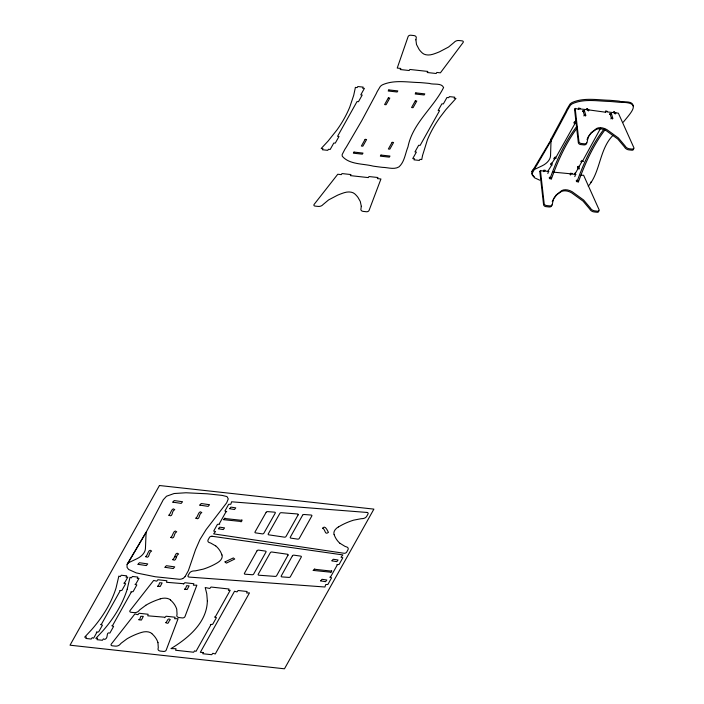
<?xml version="1.0" encoding="UTF-8"?>
<svg xmlns="http://www.w3.org/2000/svg" width="704" height="704" viewBox="0 0 704 704"><rect width="100%" height="100%" fill="white"/><g stroke="black" fill="none" stroke-linecap="round" stroke-linejoin="round"><path stroke-width="1.06" d="M551.003 141.038L551.082 138.996L550.537 155.769A14.978 9.592 -16.6 0 1 541.957 165.898L534.433 169.47A3.995 2.561 -16.6 0 0 532.268 171.565L532.136 171.125A3.995 2.561 -16.6 0 1 534.116 169.118M544.852 169.99C546.339 171.38 541.746 171.081 540.426 170.474L539.827 171.538L543.576 204.732A1.998 1.285 29.2 0 0 545.855 206.624L548.979 206.967A3.995 2.561 29.2 0 0 551.795 204.882M633.213 105.97C632.562 100.065 622.978 102.758 619.089 101.121A318.102 203.614 -16.6 0 0 609.62 100.285C597.238 100.003 583.845 97.31 572.132 102.511A8.87 5.676 -16.6 0 0 569.967 104.148L566.861 109.305A159.482 102.089 -16.6 0 1 565.682 111.813L551.135 138.899M574.781 176.625L575.37 175.243L574.798 174.354L577.931 168.749L579.374 168.907M127.195 589.186L130.02 577.333L131.419 577.843L132.414 576.462L137.808 577.06L137.236 578.486L139.014 578.327L135.872 583.933L135.001 584.408L136.822 584.954L133.082 591.642L130.803 591.87L131.155 592.354L112.658 625.381L111.822 625.768L113.617 626.41L109.868 633.09C105.565 631.567 108.838 638.062 104.808 639.408L103.409 638.898L102.406 640.279L97.011 639.681L97.592 638.255L95.814 638.414L102.661 631.066A161.788 103.567 -16.6 0 0 127.23 589.186M532.136 171.125L531.837 172.48A8.818 5.65 -16.6 0 0 531.986 173.879L533.157 175.736M606.681 110.862C608.115 112.869 605.642 110.185 605.396 112.517M577.166 127.934C565.734 143.29 557.876 160.97 551.408 178.886L549.965 178.728C556.67 160.222 564.81 141.918 576.902 126.245M605.361 129.378C593.27 145.05 585.13 163.354 578.424 181.861L576.99 181.702C583.686 163.196 591.826 144.892 603.926 129.219M552.244 201.52L556.063 195.07L561.783 190.573A9.988 6.406 29.2 0 1 572.158 191.717L583.642 200.033L590.348 207.988A3.995 2.561 29.2 0 0 594.634 210.857L597.81 211.209A1.998 1.285 29.2 0 0 599.095 209.748L583.598 175.226L580.501 175.314M553.573 198.651L552.394 203.808A3.995 2.561 29.2 0 1 549.578 205.894L546.454 205.55A1.998 1.285 29.2 0 1 544.174 203.667L540.426 170.474M587.004 139.454L590.814 133.003L596.543 128.506A9.988 6.406 29.2 0 1 606.918 129.65L618.394 137.966L625.099 145.922A3.995 2.561 29.2 0 0 629.394 148.79L632.57 149.142A1.998 1.285 29.2 0 0 633.855 147.673L618.358 113.159L615.93 112.895L615.331 113.96M588.333 136.585L587.154 141.742A3.995 2.561 29.2 0 1 584.338 143.827L581.214 143.484A1.998 1.285 29.2 0 1 578.934 141.601L575.186 108.407L578.442 109.217L578.591 107.985L578.415 109.542M549.965 178.728L549.798 177.118L549.155 177.927M551.408 178.886L551.373 177.558M576.99 181.702L576.814 180.092L576.171 180.902M578.424 181.861L578.371 180.435M586.555 142.815A3.995 2.561 29.2 0 1 583.739 144.901L580.615 144.558A1.998 1.285 29.2 0 1 578.327 142.666L574.578 109.472L575.186 108.407M543.629 171.653L544.016 170.87M553.784 158.84L554.321 157.881M552.323 165.009L551.021 164.49L554.655 159.095L554.347 158.066M576.312 120.428L575.098 122.593L574.816 121.634M547.835 173.518L548.346 172.146L547.774 171.38L551.382 165.625L550.898 163.698M582.569 111.505L583.018 110.704L584.452 110.862L585.772 115.271L585.323 116.072M584.003 111.663L584.452 110.862M587.101 109.322C589.442 109.41 585.622 109.666 587.4 108.742M583.88 115.914L584.329 115.113L583.018 110.704M587.409 110.537L587.523 108.75L588.5 110.334L588.94 109.921L605.317 112.182L605.572 110.95M588.342 110.986L588.94 109.921M581.117 161.198L581.636 162.061L578.873 167.006L578.626 166.197M600.679 128.128L582.393 161.401L581.882 160.389M609.585 114.479L610.034 113.678L611.477 113.837L612.788 118.246L612.339 119.046M611.098 114.506L611.477 113.837M606.989 111.892L613.642 112.622L614.46 111.575L614.926 113.036L615.93 112.895M610.905 118.888L611.354 118.087L610.034 113.678M614.275 113.714L614.856 112.543L614.046 112.314M551.214 139.436L533.394 169.391A18.586 11.898 -16.6 0 0 532.242 171.565M613.642 112.622L613.404 111.813M590.814 182.292L591.21 181.694M612.858 135.485C599.166 149.512 600.565 172.058 588.236 186.226M588.808 135.846L591.914 132.405L595.945 129.58A9.988 6.406 29.2 0 1 606.32 130.724L617.795 139.031L624.501 146.995A3.995 2.561 29.2 0 0 628.795 149.864L631.972 150.207A1.998 1.285 29.2 0 0 633.257 148.746M554.048 197.912L557.163 194.471L561.185 191.646A9.988 6.406 29.2 0 1 571.56 192.79L583.035 201.098L589.75 209.062A3.995 2.561 29.2 0 0 594.035 211.93L597.212 212.274A1.998 1.285 29.2 0 0 598.497 210.813M623.322 122.118C633.01 110.29 641.379 102.045 619.441 102.3A318.102 203.614 -16.6 0 0 609.972 101.455C597.59 101.182 584.188 98.481 572.484 103.682A8.87 5.676 -16.6 0 0 570.319 105.327L567.213 110.484A159.482 102.089 -16.6 0 1 566.025 112.992L551.866 139.41L536.51 165.695A159.482 102.089 -16.6 0 1 534.908 168.159L532.215 173.36A8.87 5.676 -16.6 0 0 532.4 175.261L534.556 177.795L539.757 180.206M185.082 576.602L188.373 570.627L195.501 549.754L199.98 539.493L206.087 529.637L226.662 502.832L228.281 498.907L226.987 496.584L222.13 495.396L207.196 493.803L185.979 492.765L174.082 493.53L166.531 496.223L163.249 499.778L146.546 531.546L127.028 564.881L127.081 567.398L128.63 569.466L136.277 572.915L155.338 576.77L179.406 579.278A5.324 3.406 -16.6 0 0 182.776 578.521M145.816 605.282L139.955 609.664A16.782 10.745 -16.6 0 0 138.926 610.755A3.995 2.561 -16.6 0 1 134.112 612.621L130.988 612.278A1.998 1.276 -16.6 0 1 130.073 610.535L153.683 580.422L156.702 581.178L157.881 579.753L166.874 580.738L166.549 582.296L183.093 583.66L183.454 584.162L184.862 582.718L193.855 583.713L193.389 585.218L196.856 585.182L184.967 616.616A1.998 1.276 -16.6 0 1 182.345 617.927L179.168 617.575A3.995 2.561 -16.6 0 1 176.88 614.935A16.333 10.454 -16.6 0 0 177.056 614.161L176.722 609.162A44.986 28.794 -16.6 0 0 170.509 600.054M582.129 161.19L583.598 161.357M551.83 164.032L551.575 163.011M366.969 512.45L231.598 501.802L230.824 504.249L228.659 504.319L224.919 511.007L226.732 511.579L225.87 512.028L219.358 523.662L219.71 524.146L217.43 524.374L213.69 531.062L215.521 531.538L213.629 533.887L343.834 553.238A1.998 1.276 -16.6 0 0 346.641 552.147L347.943 549.824A3.995 2.561 -16.6 0 0 346.394 546.85A16.782 10.745 -16.6 0 1 345.03 546.392L339.988 543.303M574.578 109.472L575.494 109.578M584.329 115.113L585.772 115.271M611.354 118.087L612.788 118.246M574.112 122.25L575.186 122.382M554.902 157.414L555.368 158.426L574.508 124.37L574.508 123.438L575.538 123.561M555.069 157.08L555.711 157.15M556.063 158.321L554.541 158.365L554.655 159.095M551.047 163.733L551.971 163.83M577.72 166.566L579.049 166.813M577.931 168.749L578.23 167.842L579.401 167.992M574.728 173.21L575.564 173.298M545.186 171.09L548.926 171.503M575.969 174.486L572.167 174.064L571.93 173.254M539.827 171.538L540.734 171.644M549.815 178.218L551.25 178.376M576.831 181.192L578.274 181.35M174.926 556.679L176.405 556.838M212.018 536.254L342.892 554.919L341.009 557.242L342.83 557.753L339.09 564.441L336.829 564.634L337.163 565.154L330.651 576.778L329.789 577.227L331.602 577.808L327.862 584.496L325.732 584.54L324.922 587.004L189.429 577.104A1.998 1.276 -16.6 0 1 188.1 575.555L189.402 573.232A3.995 2.561 -16.6 0 1 193.908 570.926A16.782 10.745 -16.6 0 0 195.598 570.803L203.315 569.122A45.54 29.146 -16.6 0 0 217.65 562.628A9.988 6.389 -16.6 0 0 222.015 554.954M578.327 167.869L578.028 166.698M553.186 172.128L569.835 173.712C570.425 174.539 573.76 172.946 571.006 173.835M533.667 176.202L534.274 176.66M215.67 545.899L210.61 543.013A16.333 10.454 -16.6 0 0 209.704 542.722A3.995 2.561 -16.6 0 1 208.155 539.748L209.475 537.39A1.998 1.276 -16.6 0 1 212.159 536.272M586.397 108.768L586.661 109.657L579.999 108.918L579.735 108.038M574.262 122.285L574.614 123.455M570.786 173.105L570.381 175.032L570.187 174.17M543.805 170.13L544.016 170.966M157.951 642.673L158.286 647.68A16.333 10.454 -16.6 0 1 158.11 648.454A3.995 2.561 -16.6 0 0 160.398 651.094L163.574 651.446A1.998 1.276 -16.6 0 0 166.197 650.126L178.086 618.693L174.618 618.737L175.085 617.223L166.091 616.238L164.683 617.681L164.322 617.179L147.787 615.815L148.104 614.258L139.11 613.263L137.887 614.706L134.913 613.941L111.302 644.054A1.998 1.276 -16.6 0 0 112.218 645.788L115.342 646.131A3.995 2.561 -16.6 0 0 120.155 644.274A16.782 10.745 -16.6 0 1 121.185 643.174L127.046 638.792A45.54 29.146 -16.6 0 1 141.478 632.43A9.988 6.389 -16.6 0 1 151.826 633.521M151.747 633.574A44.986 28.794 -16.6 0 1 158.013 642.655M160.23 598.858A9.988 6.389 -16.6 0 1 170.597 600.002M145.79 605.255A45.54 29.146 -16.6 0 1 160.239 598.91M185.073 576.602A6.767 4.33 -16.6 0 1 182.75 578.477M339.944 543.33A45.54 29.146 -16.6 0 1 334.162 534.591M334.083 534.618A9.988 6.389 -16.6 0 1 338.404 526.909M338.457 526.953A44.986 28.794 -16.6 0 1 353.549 520.177L361.082 518.716A16.333 10.454 -16.6 0 1 362.19 518.646A3.995 2.561 -16.6 0 0 366.696 516.34L368.016 513.982A1.998 1.276 -16.6 0 0 366.819 512.433M215.723 545.864A44.986 28.794 -16.6 0 1 221.91 554.99M443.59 87.542C433.365 107.941 412.65 123.156 407.977 146.863C405.222 153.498 404.589 161.894 398.93 166.91C393.976 169.875 387.781 167.402 382.422 167.35A318.102 203.614 -16.6 0 1 373.164 166.126C363.106 163.513 349.721 164.745 342.382 156.385A8.87 5.676 -16.6 0 1 342.197 154.484L344.89 149.283A159.482 102.089 -16.6 0 0 346.491 146.819L361.847 120.534L376.006 94.116A159.482 102.089 -16.6 0 0 377.194 91.608L380.301 86.451A8.87 5.676 -16.6 0 1 382.466 84.806C394.17 79.605 407.572 82.306 419.954 82.579A318.102 203.614 -16.6 0 1 429.422 83.424C433.576 84.946 441.487 82.632 443.59 87.542M225.016 561.915L226.389 563.112L234.722 559.038L233.358 557.929L225.034 561.854M207.346 600.934C206.906 622.697 188.065 638.238 170.993 648.604L176.026 648.71L175.622 650.25L193.618 652.23L194.612 650.848L196.011 651.358L210.751 625.029L210.426 624.518L212.678 624.316L216.427 617.637L214.606 617.056L215.468 616.607L230.217 590.278L228.422 590.418L229.02 589.01L211.024 587.03L209.801 588.465L205.198 587.523L206.765 593.78L207.346 600.934M96.378 632.218L96.765 632.57L93.623 638.176L92.224 637.666L91.23 639.047L85.835 638.449L86.381 636.997L84.63 637.182L91.485 629.834A161.788 103.567 -16.6 0 0 116.054 587.954L118.835 576.11L120.234 576.611L121.238 575.238L126.632 575.828L126.051 577.254L127.829 577.095L124.696 582.701L123.816 583.211L125.646 583.73L121.898 590.41L119.662 590.577L119.979 591.122L101.482 624.149L100.646 624.536L102.432 625.178L98.692 631.858L96.378 632.183M138.89 619.74L141.398 620.083L143.299 616.378L140.835 616.29L139.762 619.23L138.89 619.714M146.106 532.312L145.429 548.645A14.978 9.592 -16.6 0 1 136.858 558.774L129.334 562.346A3.995 2.561 -16.6 0 0 127.169 564.441A13.147 8.413 -16.6 0 1 127.591 563.482L146.106 532.312M145.684 556.697C150.066 559.161 148.174 552.218 151.624 551.038C148.456 547.879 147.91 555.315 145.693 556.662M157.652 586.23L160.169 586.564L162.114 582.912L159.641 582.754L158.532 585.71L157.67 586.159M168.898 515.24C173.272 517.827 171.327 510.602 174.768 509.687C171.899 506.387 170.764 514.052 168.898 515.214M165.871 622.714C169.453 624.835 168.159 620.717 170.333 619.705C167.763 617.03 167.323 621.658 165.871 622.679M170.782 537.451C175.129 539.959 173.369 532.937 176.722 531.802C173.527 528.607 172.964 536.36 170.79 537.425M172.674 559.662C176.959 562.153 175.437 555.174 178.622 553.978C175.217 550.88 175.261 558.316 172.674 559.636M184.642 589.195L187.158 589.538L189.094 585.886L186.657 585.693L185.513 588.685L184.65 589.134M195.879 518.214C200.191 520.766 198.493 513.603 201.802 512.591C198.669 509.379 198.026 517.158 195.888 518.179M574.226 123.103C574.086 124.089 575.212 121.475 574.235 123.042M577.993 167.526L578.6 167.024L577.993 167.526M581.249 161.709C581.557 162.897 581.486 160.398 581.258 161.674M361.302 206.29L360.967 208.745A3.995 2.561 -16.6 0 0 363.264 211.394L366.432 211.746A1.998 1.276 -16.6 0 0 369.063 210.426L380.943 178.992L377.353 178.596L377.951 177.522L368.958 176.537L368.359 177.602L350.363 175.622L350.962 174.557L341.968 173.562L341.37 174.636L337.77 174.24L314.16 204.354A1.998 1.276 -16.6 0 0 315.075 206.087L318.208 206.43A3.995 2.561 -16.6 0 0 323.022 204.574L328.61 199.91L337.559 195.202A49.139 31.451 -16.6 0 1 344.318 192.676A9.988 6.389 -16.6 0 1 354.693 193.82A49.139 31.451 -16.6 0 1 358.002 197.446L360.29 201.467L361.302 206.29M415.897 39.802L416.495 44.475L419.153 49.5A49.139 31.451 -16.6 0 0 422.462 53.134A9.988 6.389 -16.6 0 0 432.837 54.278A49.139 31.451 -16.6 0 0 439.595 51.753L448.545 47.045L454.142 42.381A3.995 2.561 -16.6 0 1 458.955 40.524L462.123 40.867A1.998 1.276 -16.6 0 1 463.065 42.574L440.405 72.829L436.806 72.433L436.207 73.498L427.214 72.512L427.812 71.438L409.825 69.458L409.218 70.523L400.224 69.538L400.822 68.464L397.232 68.068L408.126 36.555A1.998 1.276 -16.6 0 1 410.766 35.218L413.899 35.561A3.995 2.561 -16.6 0 1 416.187 38.201L415.897 39.802M322.599 528.238C325.574 529.188 324.544 535.577 328.46 532.374C327.43 530.86 325.266 524.603 322.608 528.167M138.028 564.326L146.353 565.567L147.734 563.904L139.41 562.734L138.046 564.265M165.018 567.301L173.334 568.542L174.715 566.878L166.346 565.708L165.035 567.239M172.85 502.154L181.174 503.395L182.547 501.732L174.178 500.562L172.858 502.128M199.83 505.129L208.155 506.361L209.537 504.706L201.212 503.527L199.839 505.094M203.359 652.485L202.708 653.717L211.702 654.702L212.837 653.286L215.274 653.963L249.471 592.882L246.638 592.997L247.104 591.492L238.11 590.498L236.975 591.923L234.546 591.237L200.341 652.318L203.35 652.52M218.442 528.748L223.265 529.584L224.55 527.894L219.683 527.164L218.451 528.713M223.529 519.675L240.398 521.4C241.322 523.345 243.214 518.311 241.032 520.265L225.359 518.575L224.954 518.074L223.546 519.605M229.68 508.693L234.494 509.529L235.778 507.874L230.912 507.109L229.68 508.693M313.236 570.416L330.097 572.141C330.915 574.121 333.027 569.07 330.713 571.041L315.066 569.316L314.697 568.814L313.236 570.416M320.742 580.879L325.556 581.706L326.841 580.026L321.983 579.295L320.742 580.879M331.971 560.824L336.794 561.66L338.078 560.006L333.212 559.24L331.98 560.789M355.406 87.402L353.707 95.322L349.774 107.043A159.834 102.309 -16.6 0 1 336.952 129.95L328.046 141.126L321.2 148.482L322.995 148.676L322.397 149.75L327.791 150.339L328.398 149.274L330.194 149.468L333.819 143L335.254 143.158L339.002 136.47L337.559 136.312L357.034 101.552L358.468 101.71L362.208 95.022L360.774 94.864L364.399 88.387L362.595 88.194L363.194 87.12L357.799 86.53L357.201 87.595L355.406 87.402M422.514 155.584L421.749 159.553L419.954 159.35L419.355 160.424L413.961 159.826L414.559 158.761L412.755 158.558L416.381 152.09L414.946 151.932L418.686 145.244L420.13 145.402L439.595 110.642L438.152 110.484L441.901 103.796L443.335 103.954L446.961 97.486L448.765 97.68L449.363 96.615L454.758 97.205L454.159 98.278L455.954 98.472L445.958 109.534L440.211 117.005A159.834 102.309 -16.6 0 0 427.381 139.902L422.514 155.584M288.015 555.148L276.619 575.714A1.197 0.766 -16.6 0 1 275.141 576.4L258.896 575.212A1.197 0.766 -16.6 0 1 258.21 574.288L270.31 552.693A1.197 0.766 -16.6 0 1 271.876 552.015L287.426 554.233A1.197 0.766 -16.6 0 1 288.015 555.148M292.398 555.852L281.248 575.978A1.197 0.766 -16.6 0 0 281.926 576.902L288.895 577.412A1.197 0.766 -16.6 0 0 290.374 576.717L301.286 557.04A1.197 0.766 -16.6 0 0 300.696 556.125L293.973 555.166A1.197 0.766 -16.6 0 0 292.398 555.852M159.438 485.514L70.022 645.19L284.469 668.8L373.894 509.124L159.438 485.514M353.998 152.09L353.382 153.182L362.375 154.176L362.991 153.076L353.998 152.09M388.819 89.918L388.203 91.01L397.197 92.004L397.813 90.904L388.819 89.918M365.121 139.348L361.381 146.036L362.859 146.194L366.599 139.506L365.121 139.348M388.335 97.9L384.595 104.579L386.065 104.746L389.814 98.058L388.335 97.9M380.978 155.065L380.362 156.156L389.365 157.15L389.972 156.05L380.978 155.065M415.8 92.884L415.184 93.984L424.178 94.97L424.794 93.878L415.8 92.884M392.11 142.322L388.362 149.002L389.84 149.169L393.58 142.481L392.11 142.322M415.316 100.866L411.576 107.554L413.054 107.712L416.794 101.033L415.316 100.866M257.039 550.801L244.446 573.285A1.197 0.766 -16.6 0 0 245.133 574.209L252.19 574.728A1.197 0.766 -16.6 0 0 253.669 574.042L266.006 552.006A1.197 0.766 -16.6 0 0 265.417 551.091L258.614 550.123A1.197 0.766 -16.6 0 0 257.039 550.801M298.109 514.888L286.009 536.483A1.197 0.766 -16.6 0 1 284.434 537.161L268.822 534.846A1.197 0.766 -16.6 0 1 268.242 533.922L279.866 513.383A1.197 0.766 -16.6 0 1 281.345 512.697L297.431 513.964A1.197 0.766 -16.6 0 1 298.109 514.888M302.623 515.178L290.294 537.205A1.197 0.766 -16.6 0 0 290.866 538.12L297.66 539.132A1.197 0.766 -16.6 0 0 299.235 538.454L311.828 515.97A1.197 0.766 -16.6 0 0 311.15 515.046L304.11 514.492A1.197 0.766 -16.6 0 0 302.623 515.178M266.147 512.31L255.024 531.96A1.197 0.766 -16.6 0 0 255.596 532.875L262.293 533.87A1.197 0.766 -16.6 0 0 263.877 533.201L275.246 513.093A1.197 0.766 -16.6 0 0 274.578 512.169L267.626 511.623A1.197 0.766 -16.6 0 0 266.147 512.31M578.855 108.759L580.043 108.698L578.855 108.75"/></g></svg>
